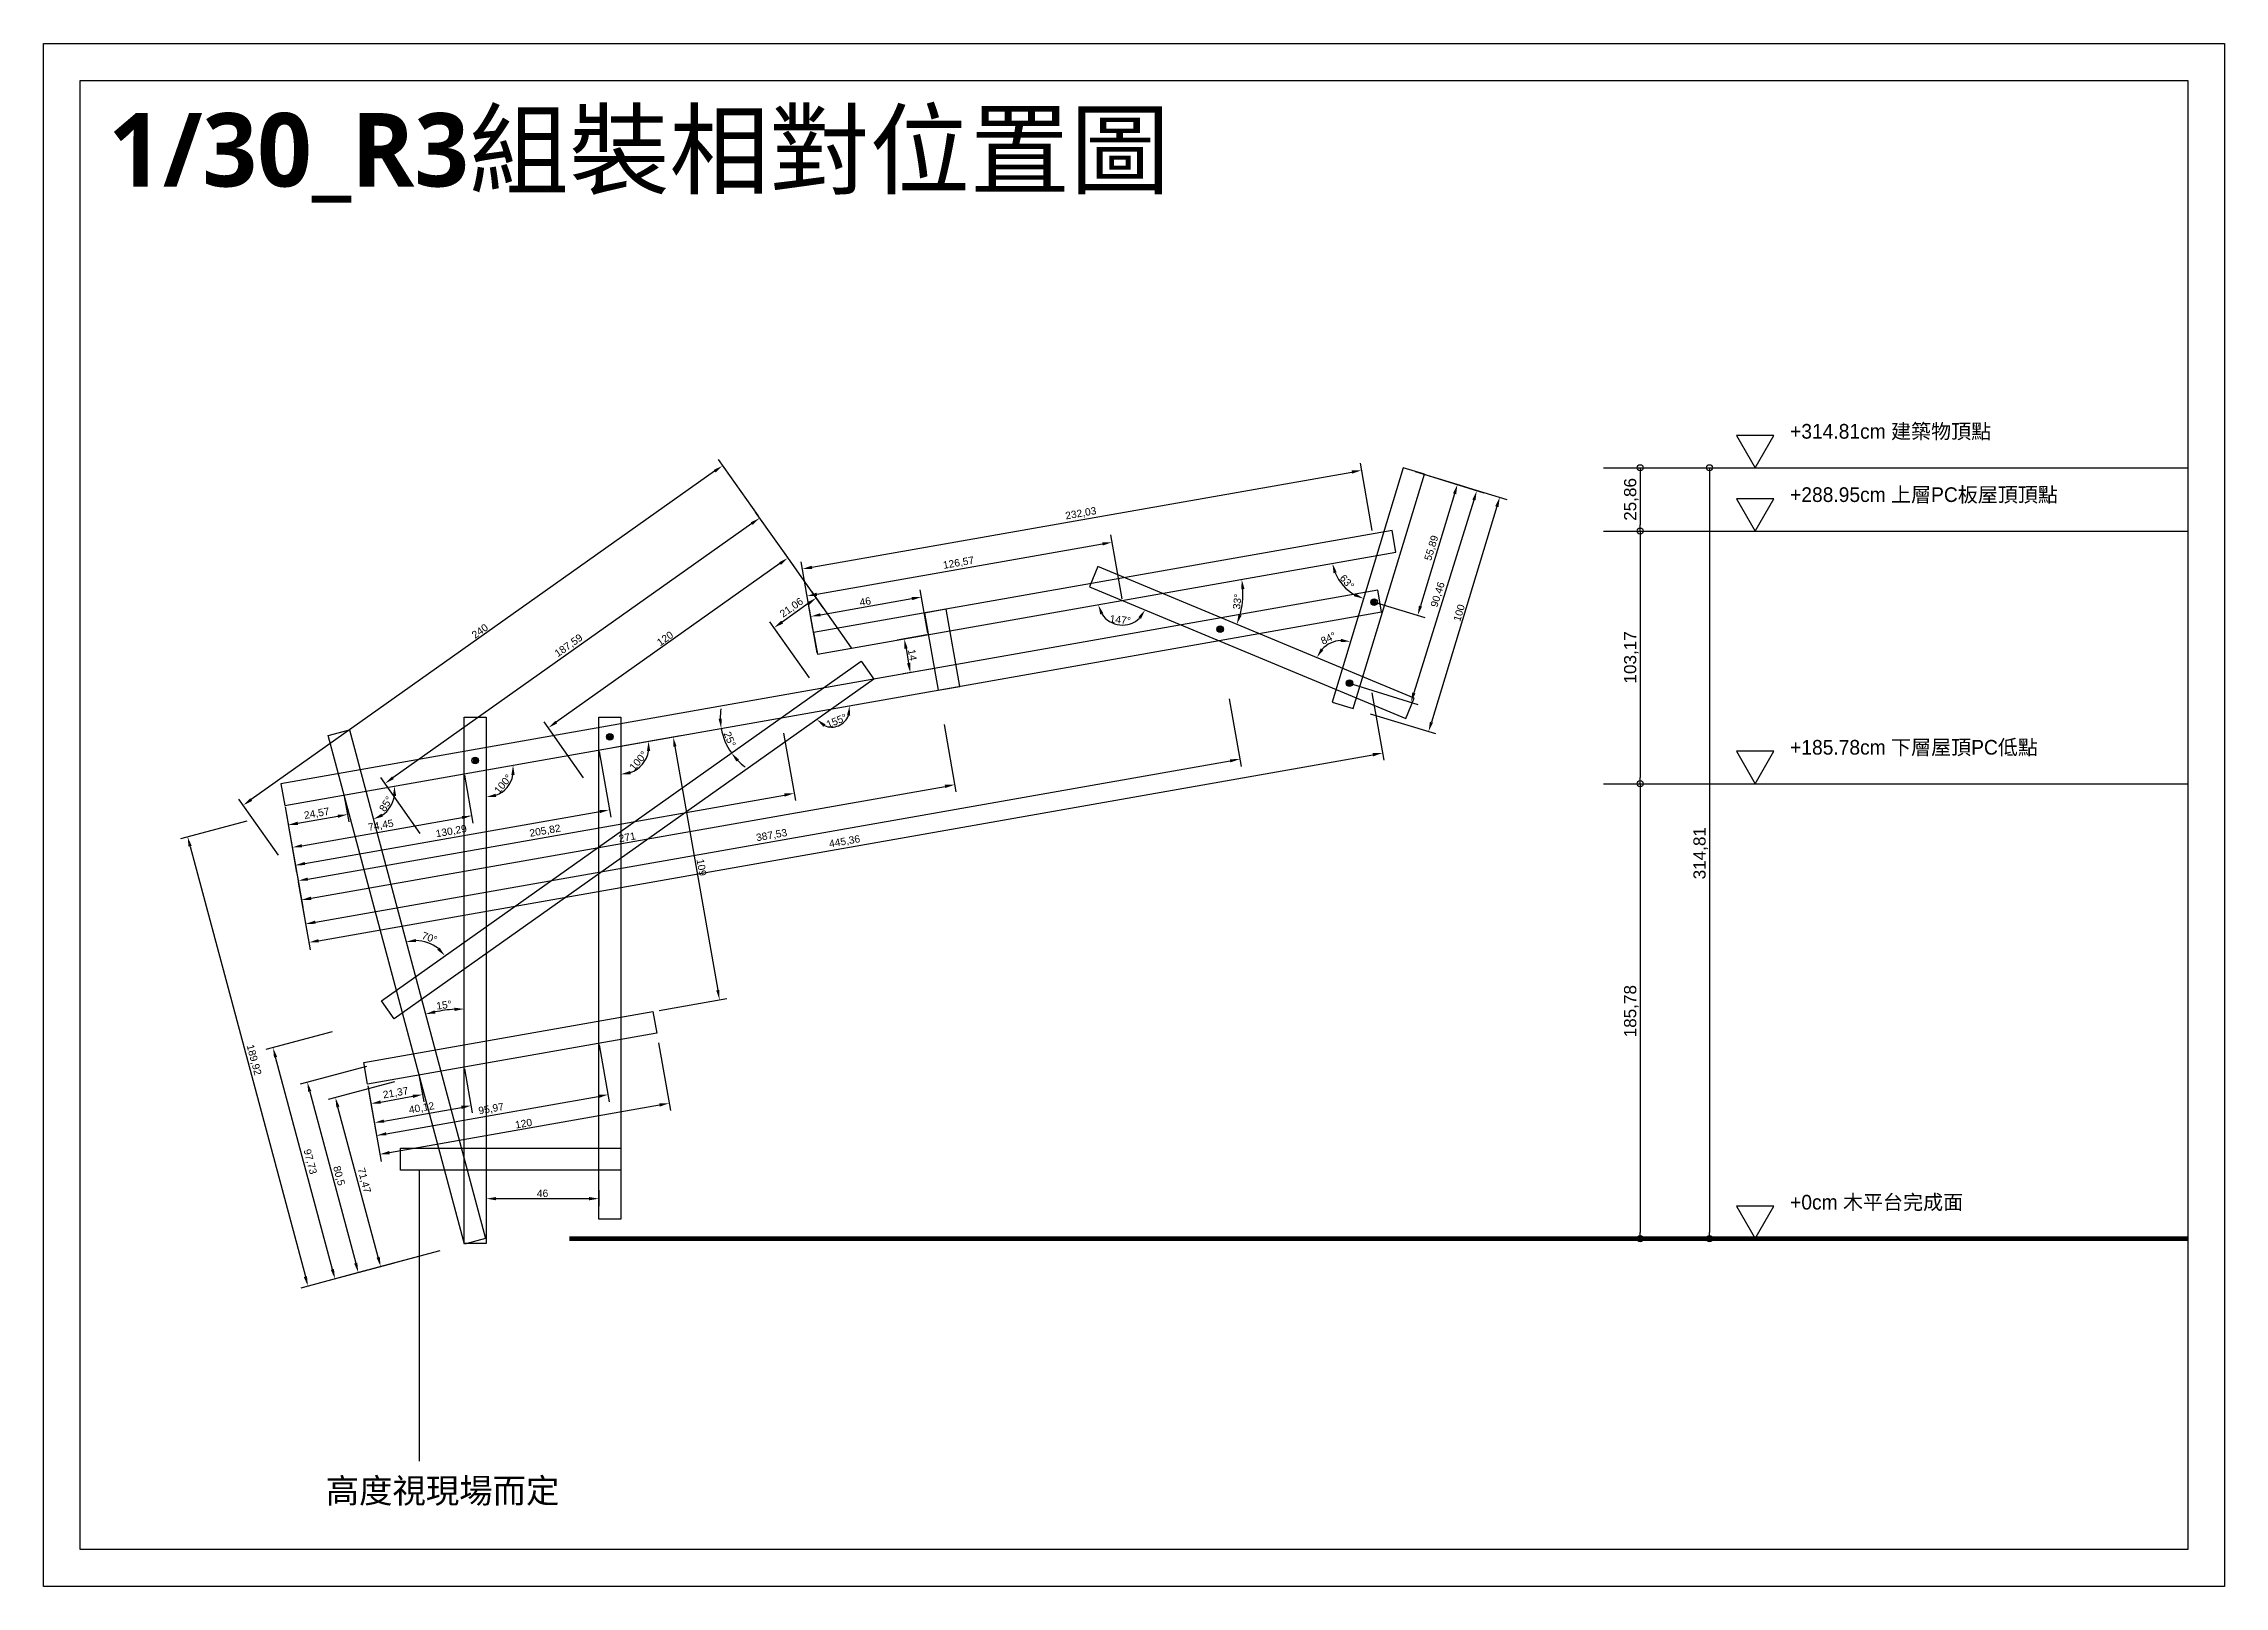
# Model space of a CAD drawing. Header units: millimetres. Extents: x -2666 to 6286, y -11880 to 4849.
# Drawn here: x 1113 to 2004, y -8647 to -8017 of the extents above; entities that cross this region are included whole.
import ezdxf

# ---------------------------------------------------------------- set-up
doc = ezdxf.new("R2010")
doc.units = ezdxf.units.MM
for name, color, linetype in [('0-rib-base', 10, 'Continuous'), ('0-rib1', 6, 'Continuous'), ('1-螺桿鑽洞', 7, 'Continuous'), ('dim', 244, 'Continuous'), ('木平台完成面', 3, 'Continuous')]:
    doc.layers.add(name, color=color, linetype=linetype)
for name, color, linetype, plot in [('1-墊圈', 4, 'Continuous', False), ('1-螺絲頭', 9, 'Continuous', False), ('default', 11, 'Continuous', False)]:
    doc.layers.add(name, color=color, linetype=linetype, plot=plot)
doc.styles.get("Standard").update_dxf_attribs({"font": 'arial.ttf'})
doc.dimstyles.new('ISO-25', dxfattribs={"dimtxt": 5, "dimasz": 2.5, "dimexe": 3, "dimexo": 0.625, "dimtad": 1, "dimtxsty": 'Standard', "dimblk": 'ORIGIN', "dimcen": 2.5, "dimadec": 0, "dimazin": 0, "dimtfac": 1, "dimtmove": 1, "dimatfit": 1, "dimldrblk": 'ORIGIN', "dimfxl": 0, "dimarcsym": 0})
doc.dimstyles.new('短柱', dxfattribs={"dimtxt": 3, "dimasz": 4, "dimexe": 3, "dimexo": 0.625, "dimtad": 1, "dimtxsty": 'Standard', "dimcen": 2.5, "dimadec": 0, "dimazin": 0, "dimtfac": 1, "dimtmove": 1, "dimatfit": 1, "dimldrblk": 'ORIGIN', "dimfxl": 0, "dimarcsym": 0})

# ---------------------------------------------------------------- blocks, each defined once
blk = doc.blocks.new('*D345')
at = {"layer": 'Defpoints', "color": 0}
for p in [(1659.61, -8248.68), (1237.91, -8296.87), (1211.52, -8327.69), (1252.77, -8330.5), (1293.56, -8504.54)]:
    blk.add_point(p, dxfattribs=at)
at = {"layer": 'dim', "color": 0, "lineweight": -2}
blk.add_arc((1244.61, -8321.86), 11.88, 304.37631, 350.62369, dxfattribs=at)
at = {"layer": 'dim', "color": 0}
for points in [[(1255.67, -8323.8), (1257, -8323.79), (1256.31, -8319.79)], [(1251.6, -8332.27), (1251.04, -8331.06), (1247.69, -8333.34)]]:
    blk.add_solid(points, dxfattribs=at)
at = {"layer": 'dim', "color": 0, "insert": (1252.82, -8327.08), "char_height": 3, "attachment_point": 5, "rotation": 57.5}
blk.add_mtext('85°', dxfattribs=at)
blk = doc.blocks.new('_Origin')
at = {"color": 0, "linetype": 'ByBlock', "lineweight": -2}
blk.add_line((0, 0), (-1, 0), dxfattribs=at)
blk.add_circle((0, 0), 0.5, dxfattribs=at)
blk = doc.blocks.new('*D346')
at = {"layer": 'Defpoints', "color": 0}
for p in [(1659.61, -8248.68), (1293.83, -8291.61), (1211.52, -8327.69), (1299.94, -8322.46), (1293.83, -8506.61)]:
    blk.add_point(p, dxfattribs=at)
at = {"layer": 'dim', "color": 0, "lineweight": -2}
blk.add_arc((1293.83, -8313.18), 11.11, 290.74293, 349.25707, dxfattribs=at)
at = {"layer": 'dim', "color": 0}
for points in [[(1304.08, -8315.24), (1305.41, -8315.25), (1304.77, -8311.25)], [(1297.89, -8324.22), (1297.65, -8322.91), (1293.83, -8324.29)]]:
    blk.add_solid(points, dxfattribs=at)
at = {"layer": 'dim', "color": 0, "insert": (1300.69, -8318.93), "char_height": 3, "attachment_point": 5, "rotation": 50}
blk.add_mtext('100°', dxfattribs=at)
blk = doc.blocks.new('*D347')
at = {"layer": 'Defpoints', "color": 0}
for p in [(1659.61, -8248.68), (1348.83, -8291.61), (1355.15, -8313.08), (1211.52, -8327.69), (1348.83, -8496.61)]:
    blk.add_point(p, dxfattribs=at)
at = {"layer": 'dim', "color": 0, "lineweight": -2}
blk.add_arc((1348.83, -8303.48), 11.5, 290.03897, 349.96103, dxfattribs=at)
at = {"layer": 'dim', "color": 0}
for points in [[(1359.48, -8305.48), (1360.82, -8305.48), (1360.15, -8301.48)], [(1352.89, -8314.94), (1352.65, -8313.62), (1348.83, -8314.98)]]:
    blk.add_solid(points, dxfattribs=at)
at = {"layer": 'dim', "color": 0, "insert": (1355.99, -8309.48), "char_height": 3, "attachment_point": 5, "rotation": 50}
blk.add_mtext('100°', dxfattribs=at)
blk = doc.blocks.new('*D348')
at = {"layer": 'Defpoints', "color": 0}
for p in [(1659.61, -8248.68), (1452.14, -8276.13), (1434.54, -8295.7), (1211.52, -8327.69), (1256.26, -8414.81)]:
    blk.add_point(p, dxfattribs=at)
at = {"layer": 'dim', "color": 0, "lineweight": -2}
blk.add_arc((1434.95, -8288.3), 7.41, 246.60462, 338.69538, dxfattribs=at)
at = {"layer": 'dim', "color": 0}
for points in [[(1431.59, -8295.62), (1432.43, -8294.58), (1428.9, -8292.58)], [(1441.19, -8290.92), (1442.52, -8291.05), (1442.25, -8287.01)]]:
    blk.add_solid(points, dxfattribs=at)
at = {"layer": 'dim', "color": 0, "insert": (1436.97, -8293.15), "char_height": 3, "attachment_point": 5, "rotation": 22.65}
blk.add_mtext('155°', dxfattribs=at)
blk = doc.blocks.new('*D342')
at = {"layer": 'Defpoints', "color": 0}
for p in [(1543.76, -8230.09), (1665.46, -8224.3), (1602.32, -8247.76), (1429.11, -8265.97), (1673.01, -8283.89)]:
    blk.add_point(p, dxfattribs=at)
at = {"layer": 'dim', "color": 0, "lineweight": -2}
blk.add_arc((1570.2, -8241.09), 32.8, 344.39133, 3.00867, dxfattribs=at)
at = {"layer": 'dim', "color": 0}
for points in [[(1602.29, -8239.45), (1603.62, -8239.3), (1602.5, -8235.4)], [(1602.42, -8250.14), (1601.16, -8249.7), (1600.48, -8253.7)]]:
    blk.add_solid(points, dxfattribs=at)
at = {"layer": 'dim', "color": 0, "insert": (1600.66, -8244.45), "char_height": 3, "attachment_point": 5, "rotation": 83.7}
blk.add_mtext('33°', dxfattribs=at)
blk = doc.blocks.new('*D343')
at = {"layer": 'Defpoints', "color": 0}
for p in [(1665.46, -8224.3), (1540.3, -8238.39), (1548.6, -8252.61), (1429.11, -8265.97), (1669.55, -8292.2)]:
    blk.add_point(p, dxfattribs=at)
at = {"layer": 'dim', "color": 0, "lineweight": -2}
blk.add_arc((1553.75, -8243.99), 10.04, 212.97413, 314.42587, dxfattribs=at)
at = {"layer": 'dim', "color": 0}
for points in [[(1544.7, -8249.7), (1545.94, -8249.21), (1543.86, -8245.74)], [(1560.23, -8250.79), (1561.33, -8251.54), (1563.02, -8247.85)]]:
    blk.add_solid(points, dxfattribs=at)
at = {"layer": 'dim', "color": 0, "insert": (1552.88, -8251.86), "char_height": 3, "attachment_point": 5, "rotation": 353.7}
blk.add_mtext('147°', dxfattribs=at)
blk = doc.blocks.new('*D344')
at = {"layer": 'Defpoints', "color": 0}
for p in [(1446.94, -8268.78), (1237.91, -8296.87), (1272.64, -8385.05), (1251.06, -8407.47), (1293.56, -8504.54)]:
    blk.add_point(p, dxfattribs=at)
at = {"layer": 'dim', "color": 0, "lineweight": -2}
blk.add_arc((1264.92, -8397.65), 14.78, 50.85352, 89.44648, dxfattribs=at)
at = {"layer": 'dim', "color": 0}
for points in [[(1265.15, -8383.54), (1264.98, -8382.21), (1261.1, -8383.38)], [(1274.74, -8385.74), (1273.76, -8386.65), (1276.98, -8389.11)]]:
    blk.add_solid(points, dxfattribs=at)
at = {"layer": 'dim', "color": 0, "insert": (1270.67, -8381.72), "char_height": 3, "attachment_point": 5, "rotation": 340.15}
blk.add_mtext('70°', dxfattribs=at)
blk = doc.blocks.new('*D349')
at = {"layer": 'Defpoints', "color": 0}
for p in [(1474.41, -8257.98), (1467.07, -8273.49), (1476.84, -8271.77)]:
    blk.add_point(p, dxfattribs=at)
at = {"layer": 'dim', "color": 0, "lineweight": -2}
for p, q in [((1473.79, -8258.09), (1461.68, -8260.23)), ((1465.33, -8263.65), (1466.37, -8269.55)), ((1476.22, -8271.88), (1464.11, -8274.01))]:
    blk.add_line(p, q, dxfattribs=at)
at = {"layer": 'dim', "color": 0}
for points in [[(1465.99, -8263.53), (1464.67, -8263.76), (1464.64, -8259.71)], [(1467.03, -8269.44), (1465.72, -8269.67), (1467.07, -8273.49)]]:
    blk.add_solid(points, dxfattribs=at)
at = {"layer": 'dim', "color": 0, "insert": (1467.95, -8266.23), "char_height": 3, "attachment_point": 5, "rotation": 280}
blk.add_mtext('14', dxfattribs=at)
blk = doc.blocks.new('螺栓組')
h = blk.add_hatch()
h.set_pattern_fill('JIS_WOOD', color=256, scale=0.1, style=0)
edge = h.paths.add_edge_path()
edge.add_arc((0, 0), 0.6, 0, 360)
at = {"layer": '1-墊圈'}
blk.add_circle((0, 0), 1.35, dxfattribs=at)
at = {"layer": '1-螺桿鑽洞'}
for points in [[(1.05, 0), (-1.05, 0)], [(0, -0.91), (0, 0.91)]]:
    blk.add_lwpolyline(points, dxfattribs=at)
blk.add_circle((0, 0), 0.6, dxfattribs=at)
at = {"layer": '1-螺絲頭'}
blk.add_lwpolyline([(-0.52, 0.91), (-1.05, 0), (-0.52, -0.91), (0.52, -0.91), (1.05, 0), (0.52, 0.91)], close=True, dxfattribs=at)
blk = doc.blocks.new('*D350')
at = {"layer": 'Defpoints', "color": 0}
for p in [(1672.8, -8191.17), (1656.55, -8244.65), (1674.38, -8250.07)]:
    blk.add_point(p, dxfattribs=at)
at = {"layer": 'dim', "color": 0, "lineweight": -2}
for p, q in [((1673.39, -8191.35), (1693.5, -8197.46)), ((1689.46, -8200.42), (1675.54, -8246.24)), ((1657.15, -8244.83), (1677.25, -8250.94))]:
    blk.add_line(p, q, dxfattribs=at)
at = {"layer": 'dim', "color": 0}
for points in [[(1688.82, -8200.22), (1690.1, -8200.61), (1690.62, -8196.59)], [(1674.9, -8246.05), (1676.18, -8246.44), (1674.38, -8250.07)]]:
    blk.add_solid(points, dxfattribs=at)
at = {"layer": 'dim', "color": 0, "insert": (1680.18, -8222.62), "char_height": 3, "attachment_point": 5, "rotation": 73.1}
blk.add_mtext('55,89', dxfattribs=at)
blk = doc.blocks.new('*D351')
at = {"layer": 'Defpoints', "color": 0}
for p in [(1659.61, -8248.68), (1446.94, -8268.78), (1390.69, -8299.79), (1211.52, -8327.69), (1251.06, -8407.47)]:
    blk.add_point(p, dxfattribs=at)
at = {"layer": 'dim', "color": 0, "lineweight": -2}
for start, end in [(171.49064, 180.74532), (190, 215.3), (224.55468, 233.80936)]:
    blk.add_arc((1414.21, -8291.95), 24.79, start, end, dxfattribs=at)
at = {"layer": 'dim', "color": 0}
for points in [[(1390.08, -8292.21), (1388.76, -8292.34), (1389.79, -8296.26)], [(1396.03, -8309.77), (1397.05, -8308.92), (1393.98, -8306.28)]]:
    blk.add_solid(points, dxfattribs=at)
at = {"layer": 'dim', "color": 0, "insert": (1393.32, -8300.67), "char_height": 3, "attachment_point": 5, "rotation": 292.65}
blk.add_mtext('25°', dxfattribs=at)
blk = doc.blocks.new('*D356')
at = {"layer": 'Defpoints', "color": 0}
for p in [(1549.55, -8220.2), (1553.75, -8243.99), (1429.11, -8265.97)]:
    blk.add_point(p, dxfattribs=at)
at = {"layer": 'dim', "color": 0, "lineweight": -2}
for p, q in [((1428.85, -8241.48), (1545.61, -8220.89)), ((1553.64, -8243.38), (1549.03, -8217.25)), ((1429, -8265.36), (1424.39, -8239.22))]:
    blk.add_line(p, q, dxfattribs=at)
at = {"layer": 'dim', "color": 0}
for points in [[(1545.5, -8220.24), (1545.73, -8221.55), (1549.55, -8220.2)], [(1428.73, -8240.83), (1428.97, -8242.14), (1424.91, -8242.18)]]:
    blk.add_solid(points, dxfattribs=at)
at = {"layer": 'dim', "color": 0, "insert": (1486.81, -8228.8), "char_height": 3, "attachment_point": 5, "rotation": 10}
blk.add_mtext('126,57', dxfattribs=at)
blk = doc.blocks.new('*D357')
at = {"layer": 'Defpoints', "color": 0}
for p in [(1211.52, -8327.69), (1235.71, -8323.43), (1237.12, -8331.39)]:
    blk.add_point(p, dxfattribs=at)
at = {"layer": 'dim', "color": 0, "lineweight": -2}
for p, q in [((1211.63, -8328.31), (1213.44, -8338.61)), ((1235.82, -8324.04), (1237.64, -8334.35)), ((1216.86, -8334.97), (1233.18, -8332.09))]:
    blk.add_line(p, q, dxfattribs=at)
at = {"layer": 'dim', "color": 0}
for points in [[(1216.75, -8334.31), (1216.98, -8335.62), (1212.92, -8335.66)], [(1233.06, -8331.43), (1233.29, -8332.74), (1237.12, -8331.39)]]:
    blk.add_solid(points, dxfattribs=at)
at = {"layer": 'dim', "color": 0, "insert": (1224.6, -8331.14), "char_height": 3, "attachment_point": 5, "rotation": 10}
blk.add_mtext('24,57', dxfattribs=at)
blk = doc.blocks.new('*D358')
at = {"layer": 'Defpoints', "color": 0}
for p in [(1284.83, -8314.77), (1211.52, -8327.69), (1287.86, -8331.93)]:
    blk.add_point(p, dxfattribs=at)
at = {"layer": 'dim', "color": 0, "lineweight": -2}
for p, q in [((1284.94, -8315.38), (1288.38, -8334.88)), ((1211.63, -8328.31), (1215.07, -8347.81)), ((1218.48, -8344.16), (1283.92, -8332.62))]:
    blk.add_line(p, q, dxfattribs=at)
at = {"layer": 'dim', "color": 0}
for points in [[(1283.8, -8331.97), (1284.04, -8333.28), (1287.86, -8331.93)], [(1218.37, -8343.5), (1218.6, -8344.82), (1214.55, -8344.86)]]:
    blk.add_solid(points, dxfattribs=at)
at = {"layer": 'dim', "color": 0, "insert": (1250.78, -8336.01), "char_height": 3, "attachment_point": 5, "rotation": 10}
blk.add_mtext('74,45', dxfattribs=at)
blk = doc.blocks.new('*D359')
at = {"layer": 'Defpoints', "color": 0}
for p in [(1339.83, -8305.07), (1211.52, -8327.69), (1344.14, -8329.49)]:
    blk.add_point(p, dxfattribs=at)
at = {"layer": 'dim', "color": 0, "lineweight": -2}
for p, q in [((1339.94, -8305.68), (1344.66, -8332.45)), ((1211.63, -8328.31), (1216.35, -8355.07)), ((1219.76, -8351.42), (1340.2, -8330.19))]:
    blk.add_line(p, q, dxfattribs=at)
at = {"layer": 'dim', "color": 0}
for points in [[(1340.08, -8329.53), (1340.32, -8330.84), (1344.14, -8329.49)], [(1219.65, -8350.77), (1219.88, -8352.08), (1215.83, -8352.12)]]:
    blk.add_solid(points, dxfattribs=at)
at = {"layer": 'dim', "color": 0, "insert": (1279.56, -8338.41), "char_height": 3, "attachment_point": 5, "rotation": 10}
blk.add_mtext('130,29', dxfattribs=at)
blk = doc.blocks.new('*D360')
at = {"layer": 'Defpoints', "color": 0}
for p in [(1414.21, -8291.95), (1211.52, -8327.69), (1419.64, -8322.74)]:
    blk.add_point(p, dxfattribs=at)
at = {"layer": 'dim', "color": 0, "lineweight": -2}
for p, q in [((1415.3, -8298.12), (1420.16, -8325.7)), ((1220.89, -8357.79), (1415.7, -8323.44)), ((1212.61, -8333.86), (1217.47, -8361.44))]:
    blk.add_line(p, q, dxfattribs=at)
at = {"layer": 'dim', "color": 0}
for points in [[(1415.58, -8322.78), (1415.82, -8324.09), (1419.64, -8322.74)], [(1220.77, -8357.13), (1221, -8358.44), (1216.95, -8358.48)]]:
    blk.add_solid(points, dxfattribs=at)
at = {"layer": 'dim', "color": 0, "insert": (1317.87, -8338.22), "char_height": 3, "attachment_point": 5, "rotation": 10}
blk.add_mtext('205,82', dxfattribs=at)
blk = doc.blocks.new('*D361')
at = {"layer": 'Defpoints', "color": 0}
for p in [(1478.4, -8280.63), (1485.21, -8319.24), (1211.52, -8327.69)]:
    blk.add_point(p, dxfattribs=at)
at = {"layer": 'dim', "color": 0, "lineweight": -2}
for p, q in [((1480.87, -8294.61), (1485.73, -8322.19)), ((1222.26, -8365.6), (1481.27, -8319.93)), ((1213.98, -8341.67), (1218.85, -8369.25))]:
    blk.add_line(p, q, dxfattribs=at)
at = {"layer": 'dim', "color": 0}
for points in [[(1481.15, -8319.27), (1481.38, -8320.59), (1485.21, -8319.24)], [(1222.15, -8364.94), (1222.38, -8366.26), (1218.33, -8366.29)]]:
    blk.add_solid(points, dxfattribs=at)
at = {"layer": 'dim', "color": 0, "insert": (1351.4, -8340.67), "char_height": 3, "attachment_point": 5, "rotation": 10}
blk.add_mtext('271', dxfattribs=at)
blk = doc.blocks.new('*D362')
at = {"layer": 'Defpoints', "color": 0}
for p in [(1593.16, -8260.4), (1601.69, -8308.78), (1211.52, -8327.69)]:
    blk.add_point(p, dxfattribs=at)
at = {"layer": 'dim', "color": 0, "lineweight": -2}
for p, q in [((1597.35, -8284.16), (1602.21, -8311.74)), ((1223.99, -8375.38), (1597.75, -8309.48)), ((1215.71, -8351.46), (1220.57, -8379.03))]:
    blk.add_line(p, q, dxfattribs=at)
at = {"layer": 'dim', "color": 0}
for points in [[(1597.64, -8308.82), (1597.87, -8310.13), (1601.69, -8308.78)], [(1223.87, -8374.73), (1224.11, -8376.04), (1220.05, -8376.08)]]:
    blk.add_solid(points, dxfattribs=at)
at = {"layer": 'dim', "color": 0, "insert": (1410.45, -8340.04), "char_height": 3, "attachment_point": 5, "rotation": 10}
blk.add_mtext('387,53', dxfattribs=at)
blk = doc.blocks.new('*D363')
at = {"layer": 'Defpoints', "color": 0}
for p in [(1650.11, -8250.36), (1659.98, -8306.31), (1211.52, -8327.69)]:
    blk.add_point(p, dxfattribs=at)
at = {"layer": 'dim', "color": 0, "lineweight": -2}
for p, q in [((1655.64, -8281.69), (1660.5, -8309.26)), ((1225.32, -8382.95), (1656.04, -8307)), ((1217.04, -8359.02), (1221.91, -8386.6))]:
    blk.add_line(p, q, dxfattribs=at)
at = {"layer": 'dim', "color": 0}
for points in [[(1655.92, -8306.35), (1656.15, -8307.66), (1659.98, -8306.31)], [(1225.21, -8382.29), (1225.44, -8383.6), (1221.38, -8383.64)]]:
    blk.add_solid(points, dxfattribs=at)
at = {"layer": 'dim', "color": 0, "insert": (1440.26, -8342.58), "char_height": 3, "attachment_point": 5, "rotation": 10}
blk.add_mtext('445,36', dxfattribs=at)
blk = doc.blocks.new('*D364')
at = {"layer": 'Defpoints', "color": 0}
for p in [(1673.39, -8191.35), (1646.5, -8277.73), (1671.63, -8285.55)]:
    blk.add_point(p, dxfattribs=at)
at = {"layer": 'dim', "color": 0, "lineweight": -2}
for p, q in [((1674.66, -8191.75), (1701.39, -8200.07)), ((1697.34, -8203), (1672.82, -8281.73)), ((1647.76, -8278.12), (1674.49, -8286.44))]:
    blk.add_line(p, q, dxfattribs=at)
at = {"layer": 'dim', "color": 0}
for points in [[(1696.7, -8202.8), (1697.97, -8203.2), (1698.52, -8199.18)], [(1672.18, -8281.53), (1673.45, -8281.93), (1671.63, -8285.55)]]:
    blk.add_solid(points, dxfattribs=at)
at = {"layer": 'dim', "color": 0, "insert": (1682.76, -8241.64), "char_height": 3, "attachment_point": 5, "rotation": 72.70415}
blk.add_mtext('90,46', dxfattribs=at)
blk = doc.blocks.new('*D365')
at = {"layer": 'Defpoints', "color": 0}
for p in [(1672.8, -8191.17), (1643.73, -8286.85), (1678.84, -8297.52)]:
    blk.add_point(p, dxfattribs=at)
at = {"layer": 'dim', "color": 0, "lineweight": -2}
for p, q in [((1683.99, -8194.57), (1710.78, -8202.71)), ((1706.75, -8205.67), (1680.01, -8293.7)), ((1654.92, -8290.25), (1681.71, -8298.39))]:
    blk.add_line(p, q, dxfattribs=at)
at = {"layer": 'dim', "color": 0}
for points in [[(1706.11, -8205.47), (1707.39, -8205.86), (1707.91, -8201.84)], [(1679.37, -8293.5), (1680.64, -8293.89), (1678.84, -8297.52)]]:
    blk.add_solid(points, dxfattribs=at)
at = {"layer": 'dim', "color": 0, "insert": (1691.31, -8249.05), "char_height": 3, "attachment_point": 5, "rotation": 73.1}
blk.add_mtext('100', dxfattribs=at)
blk = doc.blocks.new('*D366')
at = {"layer": 'Defpoints', "color": 0}
for p in [(1411.47, -8255.13), (1452.14, -8276.13), (1434.95, -8288.3)]:
    blk.add_point(p, dxfattribs=at)
at = {"layer": 'dim', "color": 0, "lineweight": -2}
for p, q in [((1443.1, -8263.37), (1426.92, -8240.51)), ((1425.39, -8245.27), (1414.73, -8252.82)), ((1425.91, -8275.54), (1409.73, -8252.68))]:
    blk.add_line(p, q, dxfattribs=at)
at = {"layer": 'dim', "color": 0}
for points in [[(1425.01, -8244.73), (1425.78, -8245.82), (1428.66, -8242.96)], [(1414.35, -8252.28), (1415.12, -8253.36), (1411.47, -8255.13)]]:
    blk.add_solid(points, dxfattribs=at)
at = {"layer": 'dim', "color": 0, "insert": (1418.66, -8247.07), "char_height": 3, "attachment_point": 5, "rotation": 35.3}
blk.add_mtext('21,06', dxfattribs=at)
blk = doc.blocks.new('*D367')
at = {"layer": 'Defpoints', "color": 0}
for p in [(1446.94, -8268.78), (1319.16, -8295.98), (1349, -8338.12)]:
    blk.add_point(p, dxfattribs=at)
at = {"layer": 'dim', "color": 0, "lineweight": -2}
for p, q in [((1413.83, -8228.95), (1322.43, -8293.67)), ((1431.54, -8247.04), (1415.36, -8224.19)), ((1333.61, -8316.39), (1317.43, -8293.53))]:
    blk.add_line(p, q, dxfattribs=at)
at = {"layer": 'dim', "color": 0}
for points in [[(1413.45, -8228.41), (1414.22, -8229.5), (1417.1, -8226.64)], [(1322.04, -8293.13), (1322.81, -8294.22), (1319.16, -8295.98)]]:
    blk.add_solid(points, dxfattribs=at)
at = {"layer": 'dim', "color": 0, "insert": (1366.88, -8259.55), "char_height": 3, "attachment_point": 5, "rotation": 35.3}
blk.add_mtext('120', dxfattribs=at)
blk = doc.blocks.new('*D368')
at = {"layer": 'Defpoints', "color": 0}
for p in [(1446.94, -8268.78), (1252.44, -8318.72), (1293.83, -8377.18)]:
    blk.add_point(p, dxfattribs=at)
at = {"layer": 'dim', "color": 0, "lineweight": -2}
for p, q in [((1402.28, -8212.63), (1255.7, -8316.41)), ((1419.99, -8230.72), (1403.81, -8207.87)), ((1266.88, -8339.12), (1250.7, -8316.27))]:
    blk.add_line(p, q, dxfattribs=at)
at = {"layer": 'dim', "color": 0}
for points in [[(1401.89, -8212.08), (1402.66, -8213.17), (1405.54, -8210.32)], [(1255.32, -8315.86), (1256.09, -8316.95), (1252.44, -8318.72)]]:
    blk.add_solid(points, dxfattribs=at)
at = {"layer": 'dim', "color": 0, "insert": (1327.59, -8262.54), "char_height": 3, "attachment_point": 5, "rotation": 35.3}
blk.add_mtext('187,59', dxfattribs=at)
blk = doc.blocks.new('*D369')
at = {"layer": 'Defpoints', "color": 0}
for p in [(1446.94, -8268.78), (1194.53, -8327.63), (1251.06, -8407.47)]:
    blk.add_point(p, dxfattribs=at)
at = {"layer": 'dim', "color": 0, "lineweight": -2}
for p, q in [((1404.85, -8209.34), (1388.67, -8186.49)), ((1387.14, -8191.25), (1197.8, -8325.32)), ((1208.98, -8348.03), (1192.8, -8325.18))]:
    blk.add_line(p, q, dxfattribs=at)
at = {"layer": 'dim', "color": 0}
for points in [[(1386.76, -8190.71), (1387.53, -8191.8), (1390.41, -8188.94)], [(1197.41, -8324.77), (1198.18, -8325.86), (1194.53, -8327.63)]]:
    blk.add_solid(points, dxfattribs=at)
at = {"layer": 'dim', "color": 0, "insert": (1291.22, -8256.52), "char_height": 3, "attachment_point": 5, "rotation": 35.3}
blk.add_mtext('240', dxfattribs=at)
blk = doc.blocks.new('*D370')
at = {"layer": 'Defpoints', "color": 0}
for p in [(1284.83, -8291.61), (1237.91, -8296.87), (1279.51, -8411.07), (1284.83, -8506.61), (1293.56, -8504.54)]:
    blk.add_point(p, dxfattribs=at)
at = {"layer": 'dim', "color": 0, "lineweight": -2}
blk.add_arc((1284.83, -8471.97), 61.14, 93.74945, 101.25055, dxfattribs=at)
at = {"layer": 'dim', "color": 0}
for points in [[(1280.81, -8410.3), (1280.86, -8411.63), (1284.83, -8410.83)], [(1273.06, -8412.66), (1272.75, -8411.36), (1269.01, -8412.92)]]:
    blk.add_solid(points, dxfattribs=at)
at = {"layer": 'dim', "color": 0, "insert": (1276.57, -8409.22), "char_height": 3, "attachment_point": 5, "rotation": 7.5}
blk.add_mtext('15°', dxfattribs=at)
blk = doc.blocks.new('*D371')
at = {"layer": 'Defpoints', "color": 0}
for p in [(1245.32, -8441.55), (1266.37, -8437.84), (1267.77, -8445.8)]:
    blk.add_point(p, dxfattribs=at)
at = {"layer": 'dim', "color": 0, "lineweight": -2}
for p, q in [((1245.43, -8442.17), (1247.25, -8452.47)), ((1250.66, -8448.82), (1263.84, -8446.49)), ((1266.48, -8438.46), (1268.3, -8448.75))]:
    blk.add_line(p, q, dxfattribs=at)
at = {"layer": 'dim', "color": 0}
for points in [[(1263.72, -8445.84), (1263.95, -8447.15), (1267.77, -8445.8)], [(1250.55, -8448.16), (1250.78, -8449.47), (1246.72, -8449.51)]]:
    blk.add_solid(points, dxfattribs=at)
at = {"layer": 'dim', "color": 0, "insert": (1256.83, -8445.26), "char_height": 3, "attachment_point": 5, "rotation": 10}
blk.add_mtext('21,37', dxfattribs=at)
blk = doc.blocks.new('*D372')
at = {"layer": 'Defpoints', "color": 0}
for p in [(1339.83, -8424.89), (1245.32, -8441.55), (1343.52, -8445.83)]:
    blk.add_point(p, dxfattribs=at)
at = {"layer": 'dim', "color": 0, "lineweight": -2}
for p, q in [((1339.94, -8425.5), (1344.05, -8448.79)), ((1245.43, -8442.17), (1249.54, -8465.45)), ((1252.95, -8461.8), (1339.59, -8446.53))]:
    blk.add_line(p, q, dxfattribs=at)
at = {"layer": 'dim', "color": 0}
for points in [[(1339.47, -8445.87), (1339.7, -8447.18), (1343.52, -8445.83)], [(1252.84, -8461.14), (1253.07, -8462.46), (1249.01, -8462.5)]]:
    blk.add_solid(points, dxfattribs=at)
at = {"layer": 'dim', "color": 0, "insert": (1295.85, -8451.77), "char_height": 3, "attachment_point": 5, "rotation": 10}
blk.add_mtext('95,97', dxfattribs=at)
blk = doc.blocks.new('*D373')
at = {"layer": 'Defpoints', "color": 0}
for p in [(1363.5, -8420.71), (1245.32, -8441.55), (1368.54, -8449.33)]:
    blk.add_point(p, dxfattribs=at)
at = {"layer": 'dim', "color": 0, "lineweight": -2}
for p, q in [((1364.2, -8424.71), (1369.06, -8452.28)), ((1246.03, -8445.54), (1250.89, -8473.12)), ((1254.31, -8469.47), (1364.6, -8450.02))]:
    blk.add_line(p, q, dxfattribs=at)
at = {"layer": 'dim', "color": 0}
for points in [[(1364.49, -8449.36), (1364.72, -8450.68), (1368.54, -8449.33)], [(1254.19, -8468.81), (1254.42, -8470.13), (1250.37, -8470.16)]]:
    blk.add_solid(points, dxfattribs=at)
at = {"layer": 'dim', "color": 0, "insert": (1309.08, -8457.62), "char_height": 3, "attachment_point": 5, "rotation": 10}
blk.add_mtext('120', dxfattribs=at)
blk = doc.blocks.new('*D374')
at = {"layer": 'Defpoints', "color": 0}
for p in [(1293.83, -8484.23), (1339.83, -8484.23), (1339.83, -8488.28)]:
    blk.add_point(p, dxfattribs=at)
at = {"layer": 'dim', "color": 0, "lineweight": -2}
for p, q in [((1293.83, -8484.85), (1293.83, -8491.28)), ((1297.83, -8488.28), (1335.83, -8488.28)), ((1339.83, -8484.85), (1339.83, -8491.28))]:
    blk.add_line(p, q, dxfattribs=at)
at = {"layer": 'dim', "color": 0}
for points in [[(1297.83, -8487.61), (1297.83, -8488.95), (1293.83, -8488.28)], [(1335.83, -8487.61), (1335.83, -8488.95), (1339.83, -8488.28)]]:
    blk.add_solid(points, dxfattribs=at)
at = {"layer": 'dim', "color": 0, "insert": (1316.83, -8486.12), "char_height": 3, "attachment_point": 5}
blk.add_mtext('46', dxfattribs=at)
blk = doc.blocks.new('*D375')
at = {"layer": 'Defpoints', "color": 0}
for p in [(1266.37, -8437.84), (1232.19, -8447), (1284.87, -8506.87)]:
    blk.add_point(p, dxfattribs=at)
at = {"layer": 'dim', "color": 0, "lineweight": -2}
for p, q in [((1256.33, -8440.53), (1229.29, -8447.78)), ((1249.65, -8512.17), (1233.22, -8450.86)), ((1274.83, -8509.56), (1247.78, -8516.81))]:
    blk.add_line(p, q, dxfattribs=at)
at = {"layer": 'dim', "color": 0}
for points in [[(1233.86, -8450.69), (1232.58, -8451.04), (1232.19, -8447)], [(1250.29, -8511.99), (1249, -8512.34), (1250.68, -8516.03)]]:
    blk.add_solid(points, dxfattribs=at)
at = {"layer": 'dim', "color": 0, "insert": (1243.78, -8480.89), "char_height": 3, "attachment_point": 5, "rotation": 285}
blk.add_mtext('71,47', dxfattribs=at)
blk = doc.blocks.new('*D376')
at = {"layer": 'Defpoints', "color": 0}
for p in [(1259.57, -8412.47), (1206.71, -8426.63), (1284.87, -8506.87)]:
    blk.add_point(p, dxfattribs=at)
at = {"layer": 'dim', "color": 0, "lineweight": -2}
for p, q in [((1230.85, -8420.16), (1203.81, -8427.41)), ((1230.96, -8517.17), (1207.74, -8430.5)), ((1256.15, -8514.57), (1229.1, -8521.81))]:
    blk.add_line(p, q, dxfattribs=at)
at = {"layer": 'dim', "color": 0}
for points in [[(1208.38, -8430.33), (1207.1, -8430.67), (1206.71, -8426.63)], [(1231.61, -8517), (1230.32, -8517.35), (1232, -8521.04)]]:
    blk.add_solid(points, dxfattribs=at)
at = {"layer": 'dim', "color": 0, "insert": (1221.7, -8473.21), "char_height": 3, "attachment_point": 5, "rotation": 285}
blk.add_mtext('97,73', dxfattribs=at)
blk = doc.blocks.new('*D377')
at = {"layer": 'Defpoints', "color": 0}
for p in [(1235.71, -8323.43), (1284.87, -8506.87), (1220.96, -8523.99)]:
    blk.add_point(p, dxfattribs=at)
at = {"layer": 'dim', "color": 0, "lineweight": -2}
for p, q in [((1195.96, -8334.08), (1168.91, -8341.33)), ((1172.84, -8344.41), (1219.93, -8520.13)), ((1245.11, -8517.52), (1218.06, -8524.77))]:
    blk.add_line(p, q, dxfattribs=at)
at = {"layer": 'dim', "color": 0}
for points in [[(1173.49, -8344.24), (1172.2, -8344.59), (1171.81, -8340.55)], [(1220.57, -8519.96), (1219.28, -8520.3), (1220.96, -8523.99)]]:
    blk.add_solid(points, dxfattribs=at)
at = {"layer": 'dim', "color": 0, "insert": (1198.73, -8431.64), "char_height": 3, "attachment_point": 5, "rotation": 285}
blk.add_mtext('189,92', dxfattribs=at)
blk = doc.blocks.new('*D378')
at = {"layer": 'Defpoints', "color": 0}
for p in [(1471.69, -8242.56), (1474.41, -8257.98), (1429.11, -8265.97)]:
    blk.add_point(p, dxfattribs=at)
at = {"layer": 'dim', "color": 0, "lineweight": -2}
for p, q in [((1474.3, -8257.37), (1471.17, -8239.61)), ((1429, -8265.36), (1425.87, -8247.6)), ((1430.33, -8249.86), (1467.75, -8243.26))]:
    blk.add_line(p, q, dxfattribs=at)
at = {"layer": 'dim', "color": 0}
for points in [[(1430.21, -8249.2), (1430.44, -8250.51), (1426.39, -8250.55)], [(1467.63, -8242.6), (1467.87, -8243.91), (1471.69, -8242.56)]]:
    blk.add_solid(points, dxfattribs=at)
at = {"layer": 'dim', "color": 0, "insert": (1448.66, -8244.43), "char_height": 3, "attachment_point": 5, "rotation": 10}
blk.add_mtext('46', dxfattribs=at)
blk = doc.blocks.new('*D379')
at = {"layer": 'Defpoints', "color": 0}
for p in [(1651.47, -8190.84), (1657.61, -8225.68), (1429.11, -8265.97)]:
    blk.add_point(p, dxfattribs=at)
at = {"layer": 'dim', "color": 0, "lineweight": -2}
for p, q in [((1655.81, -8215.46), (1650.95, -8187.89)), ((1426.9, -8230.44), (1647.53, -8191.54)), ((1427.31, -8255.76), (1422.44, -8228.18))]:
    blk.add_line(p, q, dxfattribs=at)
at = {"layer": 'dim', "color": 0}
for points in [[(1647.41, -8190.88), (1647.64, -8192.19), (1651.47, -8190.84)], [(1426.79, -8229.78), (1427.02, -8231.1), (1422.96, -8231.13)]]:
    blk.add_solid(points, dxfattribs=at)
at = {"layer": 'dim', "color": 0, "insert": (1536.79, -8208.6), "char_height": 3, "attachment_point": 5, "rotation": 10}
blk.add_mtext('232,03', dxfattribs=at)
blk = doc.blocks.new('*D381')
at = {"layer": 'Defpoints', "color": 0}
for p in [(1750.28, -8189.8), (1750.28, -8215.66), (1765.28, -8215.66)]:
    blk.add_point(p, dxfattribs=at)
at = {"layer": 'dim', "color": 0, "lineweight": -2}
for p, q in [((1750.9, -8189.8), (1768.28, -8189.8)), ((1765.28, -8192.3), (1765.28, -8213.16)), ((1750.9, -8215.66), (1768.28, -8215.66))]:
    blk.add_line(p, q, dxfattribs=at)
at = {"layer": 'dim', "color": 0, "lineweight": -2, "xscale": 2.5, "yscale": 2.5, "zscale": 2.5}
for p, rotation in [((1765.28, -8189.8), 90), ((1765.28, -8215.66), 270)]:
    blk.add_blockref('_Origin', p, dxfattribs=dict(at, rotation=rotation))
at = {"layer": 'dim', "color": 0, "insert": (1761.65, -8202.73), "char_height": 5, "attachment_point": 5, "rotation": 90}
blk.add_mtext('25,86', dxfattribs=at)
blk = doc.blocks.new('*D382')
at = {"layer": 'Defpoints', "color": 0}
for p in [(1750.28, -8215.66), (1750.28, -8318.83), (1765.28, -8318.83)]:
    blk.add_point(p, dxfattribs=at)
at = {"layer": 'dim', "color": 0, "lineweight": -2}
for p, q in [((1750.9, -8215.66), (1768.28, -8215.66)), ((1765.28, -8218.16), (1765.28, -8316.33)), ((1750.9, -8318.83), (1768.28, -8318.83))]:
    blk.add_line(p, q, dxfattribs=at)
at = {"layer": 'dim', "color": 0, "lineweight": -2, "xscale": 2.5, "yscale": 2.5, "zscale": 2.5}
for p, rotation in [((1765.28, -8215.66), 90), ((1765.28, -8318.83), 270)]:
    blk.add_blockref('_Origin', p, dxfattribs=dict(at, rotation=rotation))
at = {"layer": 'dim', "color": 0, "insert": (1761.65, -8267.24), "char_height": 5, "attachment_point": 5, "rotation": 90}
blk.add_mtext('103,17', dxfattribs=at)
blk = doc.blocks.new('*D383')
at = {"layer": 'Defpoints', "color": 0}
for p in [(1750.28, -8318.83), (1750.28, -8504.61), (1765.28, -8504.61)]:
    blk.add_point(p, dxfattribs=at)
at = {"layer": 'dim', "color": 0, "lineweight": -2}
for p, q in [((1750.9, -8318.83), (1768.28, -8318.83)), ((1765.28, -8321.33), (1765.28, -8502.11)), ((1750.9, -8504.61), (1768.28, -8504.61))]:
    blk.add_line(p, q, dxfattribs=at)
at = {"layer": 'dim', "color": 0, "lineweight": -2, "xscale": 2.5, "yscale": 2.5, "zscale": 2.5}
for p, rotation in [((1765.28, -8318.83), 90), ((1765.28, -8504.61), 270)]:
    blk.add_blockref('_Origin', p, dxfattribs=dict(at, rotation=rotation))
at = {"layer": 'dim', "color": 0, "insert": (1761.65, -8411.72), "char_height": 5, "attachment_point": 5, "rotation": 90}
blk.add_mtext('185,78', dxfattribs=at)
blk = doc.blocks.new('*D380')
at = {"layer": 'Defpoints', "color": 0}
for p in [(1750.28, -8189.8), (1750.9, -8504.61), (1793.6, -8504.61)]:
    blk.add_point(p, dxfattribs=at)
at = {"layer": 'dim', "color": 0, "lineweight": -2}
for p, q in [((1750.9, -8189.8), (1796.6, -8189.8)), ((1793.6, -8192.3), (1793.6, -8502.11)), ((1751.53, -8504.61), (1796.6, -8504.61))]:
    blk.add_line(p, q, dxfattribs=at)
at = {"layer": 'dim', "color": 0, "lineweight": -2, "xscale": 2.5, "yscale": 2.5, "zscale": 2.5}
for p, rotation in [((1793.6, -8189.8), 90), ((1793.6, -8504.61), 270)]:
    blk.add_blockref('_Origin', p, dxfattribs=dict(at, rotation=rotation))
at = {"layer": 'dim', "color": 0, "insert": (1789.97, -8347.2), "char_height": 5, "attachment_point": 5, "rotation": 90}
blk.add_mtext('314,81', dxfattribs=at)
blk = doc.blocks.new('*D384')
at = {"layer": 'Defpoints', "color": 0}
for p in [(1668.49, -8189.86), (1543.76, -8230.09), (1641.43, -8260.52), (1639.42, -8285.55), (1673.01, -8283.89)]:
    blk.add_point(p, dxfattribs=at)
at = {"layer": 'dim', "color": 0, "lineweight": -2}
blk.add_arc((1643.64, -8271.66), 11.36, 93.37751, 137.12249, dxfattribs=at)
at = {"layer": 'dim', "color": 0}
for points in [[(1635.87, -8264.29), (1634.75, -8263.57), (1633.15, -8267.3)], [(1643.05, -8259.66), (1642.89, -8260.98), (1646.94, -8260.79)]]:
    blk.add_solid(points, dxfattribs=at)
at = {"layer": 'dim', "color": 0, "insert": (1637.87, -8259.44), "char_height": 3, "attachment_point": 5, "rotation": 25.25}
blk.add_mtext('84°', dxfattribs=at)
blk = doc.blocks.new('*D385')
at = {"layer": 'Defpoints', "color": 0}
for p in [(1668.49, -8189.86), (1665.46, -8224.3), (1641.89, -8235.14), (1429.11, -8265.97), (1639.42, -8285.55)]:
    blk.add_point(p, dxfattribs=at)
at = {"layer": 'dim', "color": 0, "lineweight": -2}
blk.add_arc((1657.61, -8225.68), 18.35, 202.51527, 240.58473, dxfattribs=at)
at = {"layer": 'dim', "color": 0}
for points in [[(1640.02, -8232.89), (1641.3, -8232.52), (1639.54, -8228.87)], [(1648.86, -8241.05), (1648.34, -8242.28), (1652.28, -8243.24)]]:
    blk.add_solid(points, dxfattribs=at)
at = {"layer": 'dim', "color": 0, "insert": (1645.49, -8236.42), "char_height": 3, "attachment_point": 5, "rotation": 311.55}
blk.add_mtext('63°', dxfattribs=at)
blk = doc.blocks.new('*D386')
at = {"layer": 'Defpoints', "color": 0}
for p in [(1317.5, -8309.01), (1389.13, -8407.06), (1336.43, -8416.35)]:
    blk.add_point(p, dxfattribs=at)
at = {"layer": 'dim', "color": 0, "lineweight": -2}
for p, q in [((1345.58, -8304.05), (1373.16, -8299.19)), ((1370.9, -8303.65), (1388.44, -8403.12)), ((1364.51, -8411.4), (1392.08, -8406.54))]:
    blk.add_line(p, q, dxfattribs=at)
at = {"layer": 'dim', "color": 0}
for points in [[(1371.55, -8303.54), (1370.24, -8303.77), (1370.2, -8299.71)], [(1389.09, -8403), (1387.78, -8403.23), (1389.13, -8407.06)]]:
    blk.add_solid(points, dxfattribs=at)
at = {"layer": 'dim', "color": 0, "insert": (1381.79, -8353.01), "char_height": 3, "attachment_point": 5, "rotation": 280}
blk.add_mtext('109', dxfattribs=at)
blk = doc.blocks.new('*D388')
at = {"layer": 'Defpoints', "color": 0}
for p in [(1264.03, -8429.11), (1284.87, -8506.87), (1241.54, -8518.48)]:
    blk.add_point(p, dxfattribs=at)
at = {"layer": 'dim', "color": 0, "lineweight": -2}
for p, q in [((1244.85, -8434.25), (1217.8, -8441.5)), ((1221.74, -8444.59), (1240.5, -8514.62)), ((1265.68, -8512.01), (1238.64, -8519.26))]:
    blk.add_line(p, q, dxfattribs=at)
at = {"layer": 'dim', "color": 0}
for points in [[(1222.38, -8444.42), (1221.09, -8444.76), (1220.7, -8440.72)], [(1241.14, -8514.45), (1239.86, -8514.79), (1241.54, -8518.48)]]:
    blk.add_solid(points, dxfattribs=at)
at = {"layer": 'dim', "color": 0, "insert": (1233.46, -8478.97), "char_height": 3, "attachment_point": 5, "rotation": 285}
blk.add_mtext('80,5', dxfattribs=at)
blk = doc.blocks.new('*D389')
at = {"layer": 'Defpoints', "color": 0}
for p in [(1284.83, -8434.59), (1245.32, -8441.55), (1287.61, -8450.31)]:
    blk.add_point(p, dxfattribs=at)
at = {"layer": 'dim', "color": 0, "lineweight": -2}
for p, q in [((1284.94, -8435.2), (1288.13, -8453.27)), ((1245.43, -8442.17), (1248.62, -8460.23)), ((1252.03, -8456.58), (1283.67, -8451.01))]:
    blk.add_line(p, q, dxfattribs=at)
at = {"layer": 'dim', "color": 0}
for points in [[(1283.55, -8450.35), (1283.78, -8451.66), (1287.61, -8450.31)], [(1251.92, -8455.93), (1252.15, -8457.24), (1248.09, -8457.28)]]:
    blk.add_solid(points, dxfattribs=at)
at = {"layer": 'dim', "color": 0, "insert": (1267.43, -8451.4), "char_height": 3, "attachment_point": 5, "rotation": 10}
blk.add_mtext('40,12', dxfattribs=at)

msp = doc.modelspace()

# ---------------------------------------------------------------- linework, layer by layer
at = {"layer": '0-rib-base'}
msp.add_lwpolyline([(1258.832, -8476.608), (1258.832, -8467.608), (1348.832, -8467.608), (1348.832, -8476.608)], close=True, dxfattribs=at)
at = {"layer": '0-rib1'}
for points in [[(1639.421, -8285.545), (1648.032, -8288.161), (1677.103, -8192.48), (1668.491, -8189.864)], [(1481.708, -8247.557), (1472.845, -8249.12), (1478.402, -8280.634), (1487.265, -8279.071)], [(1251.063, -8407.467), (1446.936, -8268.781), (1452.137, -8276.126), (1256.264, -8414.812)], [(1284.833, -8506.612), (1284.833, -8291.612), (1293.833, -8291.612), (1293.833, -8506.612)], [(1339.832, -8496.608), (1339.832, -8291.608), (1348.832, -8291.608), (1348.832, -8496.608)], [(1284.867, -8506.871), (1229.221, -8299.197), (1237.915, -8296.867), (1293.561, -8504.541)]]:
    msp.add_lwpolyline(points, close=True, dxfattribs=at)
for points in [[(1665.46, -8224.295), (1663.898, -8215.432), (1427.544, -8257.108), (1429.107, -8265.971), (1665.46, -8224.295)], [(1673.007, -8283.887), (1543.758, -8230.085), (1540.299, -8238.394), (1669.549, -8292.196), (1673.007, -8283.887)], [(1659.606, -8248.682), (1658.043, -8239.819), (1209.956, -8318.829), (1211.519, -8327.692), (1659.606, -8248.682)], [(1245.322, -8441.552), (1243.759, -8432.689), (1361.936, -8411.851), (1363.498, -8420.715), (1245.322, -8441.552)]]:
    msp.add_lwpolyline(points, dxfattribs=at)
at = {"layer": 'default'}
for points in [[(2003.973, -8016.605), (2003.973, -8646.605), (1112.973, -8646.605), (1112.973, -8016.605)], [(1988.973, -8031.605), (1988.973, -8631.605), (1127.973, -8631.605), (1127.973, -8031.605)]]:
    msp.add_lwpolyline(points, close=True, dxfattribs=at)
at = {"layer": 'dim'}
msp.add_line((1266.592, -8595.465), (1266.592, -8476.608), dxfattribs=at)
for points in [[(1750.277, -8189.801), (1988.973, -8189.801)], [(1750.277, -8215.66), (1988.973, -8215.66)], [(1750.277, -8318.829), (1988.973, -8318.829)]]:
    msp.add_lwpolyline(points, dxfattribs=at)
at = {"layer": '木平台完成面'}
for points in [[(1812.253, -8189.801), (1819.894, -8176.566), (1804.612, -8176.566)], [(1812.253, -8215.66), (1819.894, -8202.425), (1804.612, -8202.425)], [(1812.253, -8318.829), (1819.894, -8305.594), (1804.612, -8305.594)], [(1812.253, -8504.608), (1819.894, -8491.374), (1804.612, -8491.374)]]:
    msp.add_lwpolyline(points, close=True, dxfattribs=at)
at = {"layer": '木平台完成面', "const_width": 2}
msp.add_lwpolyline([(1988.973, -8504.608), (1327.77, -8504.608)], dxfattribs=at)

# ---------------------------------------------------------------- block references
at = {"layer": '1-螺桿鑽洞', "rotation": 90}
for p in [(1656.548, -8244.652), (1593.675, -8255.738), (1646.5, -8277.727), (1344.332, -8299.704), (1289.333, -8309.301)]:
    msp.add_blockref('螺栓組', p, dxfattribs=at)

# ---------------------------------------------------------------- texts
at = {"layer": 'dim', "attachment_point": 1}
for s, width, insert, char_height in [('{\\fMicrosoft JhengHei|b1|i0|c136|p34;1/30_R3組裝相對位置圖}', 540.89861, (1139.392, -8044.955), 30), ('{\\fPMingLiU|b0|i0|c136|p18;高度視現場而定}', 430.53379, (1228.219, -8602.539), 10)]:
    msp.add_mtext_dynamic_manual_height_columns(s, width=width, gutter_width=12.5, heights=[0], dxfattribs=dict(at, insert=insert, char_height=char_height))
at = {"layer": '木平台完成面', "char_height": 6, "attachment_point": 1}
for s, insert in [('{\\fPMingLiU|b0|i0|c136|p18;+314.81cm 建築物頂點}', (1826.539, -8171.923)), ('{\\fPMingLiU|b0|i0|c136|p18;+288.95cm 上層PC板屋頂頂點}', (1826.539, -8197.782)), ('{\\fPMingLiU|b0|i0|c136|p18;+185.78cm 下層屋頂PC低點}', (1826.539, -8300.951)), ('{\\fPMingLiU|b0|i0|c136|p18;+0cm 木平台完成面}', (1826.539, -8486.731))]:
    msp.add_mtext_dynamic_manual_height_columns(s, width=202.4063, gutter_width=12.5, heights=[0], dxfattribs=dict(at, insert=insert))

# ---------------------------------------------------------------- dimensions: what is measured, and where the dimension line sits
at = {"layer": 'dim'}
for p1, p2, distance, picture, middle in [((1446.936, -8268.781), (1251.063, -8407.467), -97.826, '*D369', (1291.223, -8256.524)), ((1429.107, -8265.971), (1657.61, -8225.68), 35.373, '*D379', (1536.794, -8208.598)), ((1672.797, -8191.172), (1643.727, -8286.853), 36.701, '*D365', (1691.315, -8249.055)), ((1673.395, -8191.354), (1646.5, -8277.727), 26.32, '*D364', (1682.759, -8241.643)), ((1672.797, -8191.172), (1656.548, -8244.652), 18.633, '*D350', (1680.178, -8222.623)), ((1446.936, -8268.781), (1293.833, -8377.183), -71.635, '*D368', (1327.587, -8262.537)), ((1429.1066, -8265.9709), (1553.7492, -8243.9931), 24.1603, '*D356', (1486.8109, -8228.7978)), ((1446.936, -8268.781), (1348.999, -8338.124), -51.635, '*D367', (1366.884, -8259.551)), ((1452.137, -8276.126), (1434.949, -8288.296), -40.635, '*D366', (1418.659, -8247.066)), ((1429.107, -8265.971), (1474.408, -8257.983), 15.658, '*D378', (1448.664, -8244.433)), ((1211.519, -8327.692), (1650.112, -8250.356), -56.814, '*D363', (1440.26, -8342.584)), ((1474.408, -8257.983), (1476.839, -8271.77), -9.922, '*D349', (1467.951, -8266.23)), ((1211.519, -8327.692), (1593.161, -8260.399), -49.131, '*D362', (1410.45, -8340.039)), ((1211.519, -8327.692), (1478.402, -8280.634), -39.197, '*D361', (1351.397, -8340.666)), ((1211.519, -8327.692), (1414.209, -8291.953), -31.265, '*D360', (1317.872, -8338.222)), ((1317.5, -8309.005), (1336.427, -8416.349), 53.515, '*D386', (1381.79, -8353.01)), ((1211.519, -8327.692), (1339.832, -8305.067), -24.802, '*D359', (1279.561, -8338.414)), ((1211.5188, -8327.6923), (1284.8333, -8314.765), -17.4275, '*D358', (1250.7818, -8336.0065)), ((1235.714, -8323.426), (1284.867, -8506.871), -66.16, '*D377', (1198.73, -8431.644)), ((1211.519, -8327.692), (1235.714, -8323.426), -8.09, '*D357', (1224.599, -8331.136)), ((1284.867, -8506.871), (1259.573, -8412.469), 54.732, '*D376', (1221.698, -8473.207)), ((1245.322, -8441.552), (1363.498, -8420.715), -29.053, '*D373', (1309.08, -8457.621)), ((1245.322, -8441.552), (1339.832, -8424.888), -21.266, '*D372', (1295.848, -8451.772)), ((1264.033, -8429.114), (1284.867, -8506.871), -44.86, '*D388', (1233.463, -8478.975)), ((1245.322, -8441.552), (1284.833, -8434.585), -15.968, '*D389', (1267.429, -8451.403)), ((1284.8674, -8506.8708), (1266.3709, -8437.8408), 35.3915, '*D375', (1243.7787, -8480.8874)), ((1245.322, -8441.552), (1266.371, -8437.841), -8.082, '*D371', (1256.828, -8445.265)), ((1293.833, -8484.23), (1339.832, -8484.23), -4.05, '*D374', (1316.833, -8486.123))]:
    dim = msp.add_aligned_dim(p1=p1, p2=p2, distance=distance, dimstyle='短柱', dxfattribs=at)
    dim.commit()
    dim.dimension.update_dxf_attribs({"geometry": picture, "text_midpoint": middle})
for base, line1, line2, picture, middle in [((1641.887, -8235.139), ((1429.107, -8265.971), (1665.46, -8224.295)), ((1668.491, -8189.864), (1639.421, -8285.545)), '*D385', (1645.493, -8236.419)), ((1641.432, -8260.517), ((1668.491, -8189.864), (1639.421, -8285.545)), ((1673.007, -8283.887), (1543.758, -8230.085)), '*D384', (1637.873, -8259.435)), ((1602.316, -8247.763), ((1673.007, -8283.887), (1543.758, -8230.085)), ((1429.107, -8265.971), (1665.46, -8224.295)), '*D342', (1600.659, -8244.455)), ((1548.597, -8252.613), ((1540.299, -8238.394), (1669.549, -8292.196)), ((1429.107, -8265.971), (1665.46, -8224.295)), '*D343', (1552.881, -8251.857)), ((1252.766, -8330.502), ((1211.519, -8327.692), (1659.606, -8248.682)), ((1237.915, -8296.867), (1293.561, -8504.541)), '*D345', (1252.815, -8327.084)), ((1299.938, -8322.46), ((1211.519, -8327.692), (1659.606, -8248.682)), ((1293.833, -8291.612), (1293.833, -8506.612)), '*D346', (1300.691, -8318.933)), ((1355.149, -8313.085), ((1211.519, -8327.692), (1659.606, -8248.682)), ((1348.832, -8291.608), (1348.832, -8496.608)), '*D347', (1355.986, -8309.483)), ((1434.544, -8295.697), ((1211.519, -8327.692), (1659.606, -8248.682)), ((1452.137, -8276.126), (1256.264, -8414.812)), '*D348', (1436.973, -8293.146)), ((1390.69, -8299.791), ((1251.063, -8407.467), (1446.936, -8268.781)), ((1211.519, -8327.692), (1659.606, -8248.682)), '*D351', (1393.321, -8300.669)), ((1272.636, -8385.048), ((1251.063, -8407.467), (1446.936, -8268.781)), ((1237.915, -8296.867), (1293.561, -8504.541)), '*D344', (1270.672, -8381.724)), ((1279.505, -8411.067), ((1237.915, -8296.867), (1293.561, -8504.541)), ((1284.833, -8506.612), (1284.833, -8291.612)), '*D370', (1276.572, -8409.22))]:
    dim = msp.add_angular_dim_2l(base=base, line1=line1, line2=line2, dimstyle='短柱', dxfattribs=at)
    dim.commit()
    dim.dimension.update_dxf_attribs({"geometry": picture, "text_midpoint": middle})
for base, p1, p2, picture, middle in [((1765.277, -8215.66), (1750.277, -8189.801), (1750.277, -8215.66), '*D381', (1761.647, -8202.73)), ((1793.597, -8504.608), (1750.277, -8189.801), (1750.902, -8504.608), '*D380', (1789.967, -8347.205)), ((1765.277, -8318.829), (1750.277, -8215.66), (1750.277, -8318.829), '*D382', (1761.647, -8267.244)), ((1765.277, -8504.608), (1750.277, -8318.829), (1750.277, -8504.608), '*D383', (1761.647, -8411.719))]:
    dim = msp.add_linear_dim(base=base, p1=p1, p2=p2, angle=90, dimstyle='ISO-25', dxfattribs=at)
    dim.commit()
    dim.dimension.update_dxf_attribs({"geometry": picture, "text_midpoint": middle})

doc.saveas('drawing.dxf')
